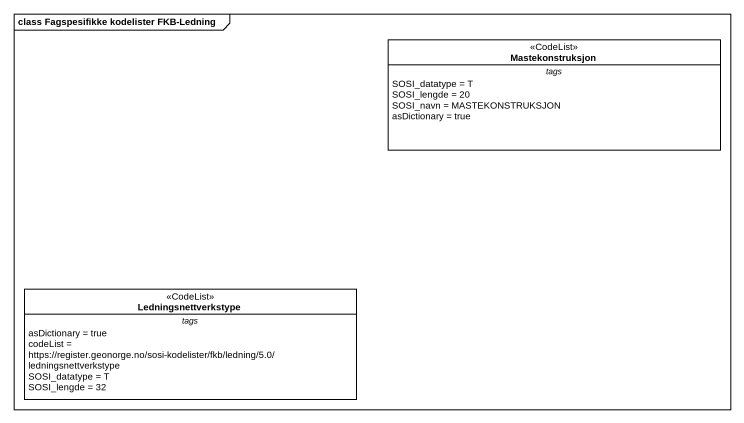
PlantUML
@startuml
mainframe class Fagspesifikke kodelister FKB-Ledning
hide circle
hide empty members
class Mastekonstruksjon <<CodeList>> #FFFFFF {
  -- tags --
  SOSI_datatype = T
  SOSI_lengde = 20
  SOSI_navn = MASTEKONSTRUKSJON
  asDictionary = true
}
class Ledningsnettverkstype <<CodeList>> #FFFFFF {
  -- tags --
  asDictionary = true
  codeList = https://register.geonorge.no/sosi-kodelister/fkb/ledning/5.0/ledningsnettverkstype
  SOSI_datatype = T
  SOSI_lengde = 32
}
@enduml
